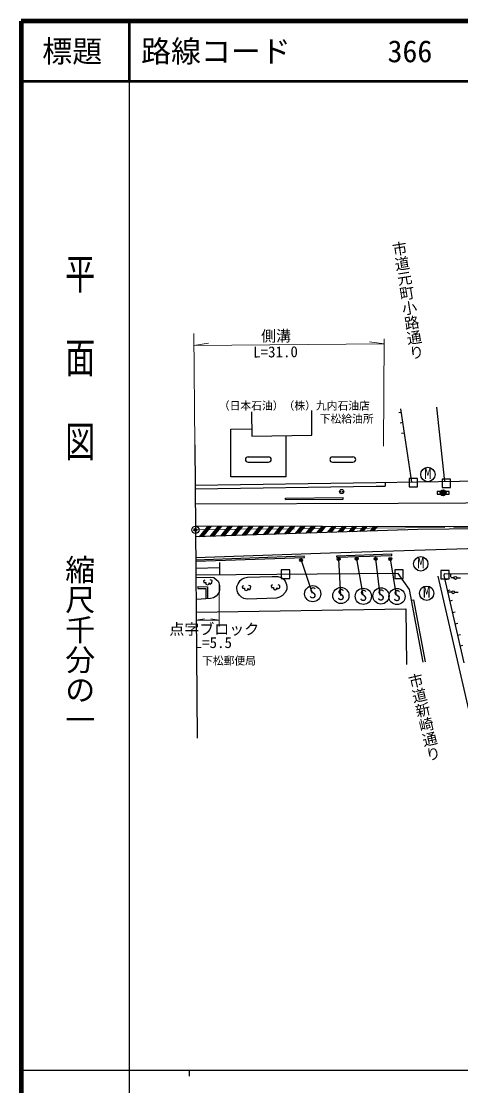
# Model space of a CAD drawing. Units: millimetres at full size, sheet at 1:1000; details may follow other scales. Extents: x 40000 to 680000, y 20000 to 380000.
# Drawn here: x 40000 to 113360, y 202409 to 380000 of the extents above; entities that cross this region are included whole.
import ezdxf
from ezdxf.enums import TextEntityAlignment as Align

# ---------------------------------------------------------------- set-up
doc = ezdxf.new("R2010")
doc.units = ezdxf.units.MM
doc.header["$LTSCALE"] = 1000
doc.header["$PDMODE"] = 32
doc.header["$PDSIZE"] = 500
doc.linetypes.add('CHAIN', pattern=[18.5, 12, -1.5, 3.5, -1.5])
for name, color, linetype, lineweight in [('M-BGD', 7, 'Continuous', 25), ('M-BGD-EXST', 7, 'Continuous', 25), ('M-BMK', 2, 'CHAIN', 13), ('M-BMK-OTRS', 5, 'Continuous', 25), ('M-BMK-ROW', 30, 'Continuous', 25), ('M-BMK-SRVR', 3, 'Continuous', 25), ('M-STR-HTXT', 7, 'Continuous', 13), ('M-STR-STRC', 7, 'Continuous', 25), ('M-TTL', 2, 'Continuous', 140), ('M-TTL-BAND', 7, 'Continuous', 25), ('M-TTL-LINE', 7, 'Continuous', 50)]:
    doc.layers.add(name, color=color, linetype=linetype, lineweight=lineweight)
for name, color, linetype in [('M-BMK-HTXT', 7, 'Continuous'), ('M-OTRS', 6, 'Continuous'), ('M-TTL-TXT', 7, 'Continuous')]:
    doc.layers.add(name, color=color, linetype=linetype)
doc.styles.add('@ＭＳ ゴシック', font='')
doc.styles.add('ＭＳ ゴシック', font='')
doc.styles.get('@ＭＳ ゴシック').set_extended_font_data('@MS Gothic')
doc.styles.get('ＭＳ ゴシック').set_extended_font_data('MS Gothic')

msp = doc.modelspace()

# ---------------------------------------------------------------- hatches: boundary and pattern name
at = {"layer": 'M-BGD'}
msp.add_hatch(color=256, dxfattribs=at).paths.add_polyline_path([(110921, 301326, 0.41421), (110421, 301826, 0.41421), (109921, 301326, 1)])
at = {"layer": 'M-BGD-EXST'}
for points in [[(86497, 289986, 1), (86936, 290225, 0.41421), (86597, 290325, 0.41421)], [(92755, 290146, 1), (93194, 290386, 0.41421), (92855, 290486, 0.41421)], [(95764, 290205, 1), (96204, 290444, 0.41421), (95864, 290544, 0.41421)], [(98931, 290213, 1), (99371, 290452, 0.41421), (99031, 290552, 0.41421)], [(101369, 290167, 1), (101808, 290406, 0.41421), (101469, 290506, 0.41421)]]:
    msp.add_hatch(color=256, dxfattribs=at).paths.add_polyline_path(points)
at = {"layer": 'M-STR-STRC'}
for points in [[(71718, 295790), (71140, 295791), (69677, 293979), (70272, 293999)], [(73451, 295787), (72873, 295788), (71461, 294039), (72056, 294060)], [(75184, 295784), (74606, 295785), (73245, 294100), (73840, 294120)], [(76917, 295782), (76340, 295783), (75029, 294160), (75624, 294180)], [(78651, 295779), (78073, 295780), (76813, 294220), (77408, 294241)], [(80384, 295777), (79806, 295777), (78597, 294281), (79192, 294301)], [(82117, 295774), (81539, 295775), (80381, 294341), (80976, 294361)], [(83850, 295771), (83273, 295772), (82165, 294401), (82760, 294422)], [(85584, 295769), (85006, 295770), (83950, 294462), (84544, 294482)], [(87317, 295766), (86739, 295767), (85734, 294522), (86328, 294542)], [(89050, 295763), (88472, 295764), (87518, 294582), (88112, 294603)], [(90783, 295761), (90206, 295762), (89302, 294643), (89897, 294663)], [(92516, 295758), (91939, 295759), (91086, 294703), (91681, 294723)], [(94250, 295756), (93672, 295756), (92870, 294763), (93465, 294784)], [(95983, 295753), (95405, 295754), (94654, 294824), (95249, 294844)], [(97716, 295750), (97138, 295751), (96438, 294884), (97033, 294904)], [(99449, 295748), (98872, 295749), (98222, 294945), (98817, 294965)]]:
    msp.add_hatch(color=256, dxfattribs=at).paths.add_polyline_path(points)

# ---------------------------------------------------------------- linework, layer by layer
at = {"layer": 'M-BGD'}
for p, q in [((103050, 314717), (103462, 314778)), ((105182, 303128), (103377, 315353)), ((110697, 303225), (109362, 315600)), ((103256, 313033), (103710, 313100)), ((103476, 311288), (103967, 311360)), ((77870, 307340), (81283, 307340)), ((91962, 307340), (95374, 307340)), ((77870, 306440), (81283, 306440)), ((91962, 306440), (95374, 306440)), ((100748, 303051), (100758, 302451)), ((84098, 300459), (93721, 300520)), ((84099, 300209), (84098, 300459)), ((84099, 300209), (93723, 300270)), ((93140, 301539), (93403, 301539)), ((93578, 301539), (93840, 301539)), ((93723, 300270), (93721, 300520)), ((69112, 290168), (87250, 290801)), ((69114, 289918), (87258, 290551)), ((73098, 289693), (73114, 287644)), ((87258, 290551), (87250, 290801)), ((92669, 290832), (101869, 291135)), ((92678, 290582), (92669, 290832)), ((92678, 290582), (101877, 290885)), ((101877, 290885), (101869, 291135)), ((69123, 288743), (73104, 288864)), ((111708, 287339), (111709, 287785)), ((111080, 286876), (110720, 286793)), ((112232, 287139), (111682, 287139)), ((112732, 287139), (113299, 287139)), ((69467, 285671), (69463, 285371)), ((111553, 285069), (111138, 284973)), ((111849, 284749), (111299, 284749)), ((112349, 284749), (112917, 284749)), ((105125, 283404), (105518, 283478)), ((107484, 273133), (105518, 283478)), ((111945, 283349), (111533, 283254)), ((112435, 281408), (111981, 281304)), ((112903, 279513), (112418, 279402)), ((113305, 277635), (112848, 277530)), ((113680, 275839), (113259, 275742))]:
    msp.add_line(p, q, dxfattribs=at)
for points in [[(78409, 314865), (78497, 310804), (88519, 310967), (88495, 315063)], [(84188, 310896), (84188, 303971), (74961, 303971), (74961, 311944), (78471, 312020)], [(69011, 302598), (99227, 303024), (120086, 303389), (120458, 302952)], [(69015, 301998), (99236, 302424), (100758, 302451)], [(109974, 301551), (109421, 301551), (109421, 301101), (109974, 301101)], [(111421, 301326), (111421, 301551), (110867, 301551)], [(110867, 301101), (111421, 301101), (111421, 301326)], [(107091, 273058), (104788, 285173), (102935, 287886), (69132, 287612)], [(220706, 283217), (219322, 283254), (216410, 288182), (190256, 288024), (163496, 287911), (138993, 287762), (110609, 287786), (110556, 287507), (113903, 272939)], [(69135, 287220), (71614, 287280), (72135, 287175), (72616, 286819), (72867, 286569), (72986, 286292), (73085, 285851), (73111, 285222), (73026, 284748), (72821, 284425), (72524, 284102), (72069, 283806), (71601, 283681), (69269, 283536)], [(70652, 286753), (70414, 286617), (70457, 286346), (70813, 286355), (70787, 286092), (71101, 285965), (71381, 286109), (71381, 286287), (71516, 286100), (71830, 286304), (71864, 286693), (71559, 286795)], [(81958, 285952), (81721, 285816), (81763, 285545), (82119, 285554), (82094, 285291), (82408, 285164), (82687, 285308), (82687, 285486), (82823, 285299), (83137, 285503), (83171, 285893), (82865, 285994)], [(69463, 285371), (70814, 285352), (70807, 283631)], [(69467, 285671), (71115, 285648), (71107, 283650)], [(77108, 285814), (76871, 285678), (76913, 285407), (77269, 285416), (77244, 285153), (77557, 285026), (77837, 285170), (77837, 285348), (77973, 285161), (78286, 285365), (78320, 285755), (78015, 285856)], [(69182, 281432), (104195, 281979), (104330, 272695)]]:
    msp.add_lwpolyline(points, dxfattribs=at)
for points in [[(104748, 302311), (106148, 302311), (106148, 303711), (104748, 303711)], [(110256, 302224), (111656, 302224), (111656, 303624), (110256, 303624)], [(83409, 287055), (84809, 287055), (84809, 288455), (83409, 288455)], [(102369, 287055), (103769, 287055), (103769, 288455), (102369, 288455)], [(110021, 286953), (111421, 286953), (111421, 288353), (110021, 288353)], [(77787, 287280), (81901, 287381), (82835, 287381), (83408, 287228), (83827, 286924), (84076, 286605), (84301, 286046), (84350, 285619), (84320, 285201), (84079, 284670), (83609, 284173), (83126, 283904), (82594, 283766), (77729, 283592), (77178, 283701), (76789, 283940), (76432, 284253), (76175, 284637), (76018, 284977), (75974, 285413), (76002, 285689), (76181, 286168), (76544, 286685), (76873, 286980), (77337, 287156)]]:
    msp.add_lwpolyline(points, close=True, dxfattribs=at)
for centre, radius in [((93490, 301539), 350), ((110421, 301326), 500), ((112482, 287139), 250), ((112099, 284749), 250)]:
    msp.add_circle(centre, radius, dxfattribs=at)
for centre, start, end in [((77870, 306890), 90, 270), ((81283, 306890), 270, 90), ((91962, 306890), 90, 270), ((95374, 306890), 270, 90)]:
    msp.add_arc(centre, 450, start, end, dxfattribs=at)
at = {"layer": 'M-BGD-EXST'}
for p, q in [((86716, 290105), (88569, 284568)), ((92975, 290266), (93302, 284223)), ((95984, 290324), (96996, 284281)), ((99151, 290332), (99855, 284238)), ((101588, 290287), (102588, 284193))]:
    msp.add_line(p, q, dxfattribs=at)
for centre, radius in [((107874, 304384), 1200), ((86716, 290105), 250), ((92975, 290266), 250), ((95984, 290324), 250), ((99151, 290332), 250), ((101588, 290287), 250), ((106694, 289484), 1200), ((88654, 284491), 1350), ((93359, 284192), 1350), ((97100, 284059), 1350), ((100043, 284126), 1350), ((102720, 284026), 1350), ((107681, 284574), 1200)]:
    msp.add_circle(centre, radius, dxfattribs=at)
at = {"layer": 'M-BMK'}
msp.add_lwpolyline([(269109, 297189), (234241, 296782), (195127, 296348), (169081, 296149), (147773, 295927), (129208, 295726), (104114, 295471), (76482, 295253), (69071, 295157)], dxfattribs=at)
at = {"layer": 'M-BMK-OTRS'}
msp.add_line((68956, 309354), (69353, 260384), dxfattribs=at)
at = {"layer": 'M-BMK-ROW'}
msp.add_line((109525, 287403), (119293, 244893), dxfattribs=at)
at = {"layer": 'M-BMK-SRVR'}
msp.add_circle((69071, 295157), 600, dxfattribs=at)
at = {"layer": 'M-OTRS'}
msp.add_point((69071, 295157), dxfattribs=at)
msp.add_point((69071, 295157), dxfattribs=at)
at = {"layer": 'M-STR-HTXT'}
for p, q in [((68956, 309354), (68805, 327902)), ((100494, 309113), (100560, 327046)), ((68821, 325921), (71249, 326283)), ((100557, 326179), (68821, 325921)), ((100557, 326179), (98123, 326501)), ((73035, 286072), (73035, 279021)), ((69193, 280108), (70562, 280301)), ((69193, 280109), (73035, 280109)), ((73035, 280109), (71666, 280301))]:
    msp.add_line(p, q, dxfattribs=at)
at = {"layer": 'M-STR-STRC'}
for p, q in [((71140, 295791), (69677, 293979)), ((71718, 295790), (70272, 293999)), ((72873, 295788), (71461, 294039)), ((73451, 295787), (72056, 294060)), ((74606, 295785), (73245, 294100)), ((75184, 295784), (73840, 294120)), ((76340, 295783), (75029, 294160)), ((76917, 295782), (75624, 294180)), ((78073, 295780), (76813, 294220)), ((78651, 295779), (77408, 294241)), ((79806, 295777), (78597, 294281)), ((80384, 295777), (79192, 294301)), ((81539, 295775), (80381, 294341)), ((82117, 295774), (80976, 294361)), ((83273, 295772), (82165, 294401)), ((83850, 295771), (82760, 294422)), ((85006, 295770), (83950, 294462)), ((85584, 295769), (84544, 294482)), ((86739, 295767), (85734, 294522)), ((87317, 295766), (86328, 294542)), ((88472, 295764), (87518, 294582)), ((89050, 295763), (88112, 294603)), ((90206, 295762), (89302, 294643)), ((90783, 295761), (89897, 294663)), ((91939, 295759), (91086, 294703)), ((92516, 295758), (91681, 294723)), ((93672, 295756), (92870, 294763)), ((94250, 295756), (93465, 294784)), ((95405, 295754), (94654, 294824)), ((95983, 295753), (95249, 294844)), ((97138, 295751), (96438, 294884)), ((97716, 295750), (97033, 294904)), ((98872, 295749), (98222, 294945)), ((99449, 295748), (98817, 294965))]:
    msp.add_line(p, q, dxfattribs=at)
for points in [[(453345, 300756), (441599, 301596), (430517, 302224), (421167, 302443), (402638, 302146), (377598, 301832), (360828, 301630), (333279, 301411), (311855, 301156), (290894, 300919), (265816, 300639), (240269, 300384), (224969, 300109), (200751, 299980), (159490, 299842), (102897, 299555), (69036, 299422)], [(69066, 295794), (111500, 295729), (151173, 296192), (175353, 296453), (210726, 296758), (234630, 297110), (270002, 297456), (308683, 297904), (365126, 298466), (397196, 298866), (415373, 299258), (424461, 299120), (435989, 298695), (453093, 297742)], [(452862, 294981), (441063, 295841), (426993, 296569), (421977, 296832), (411547, 297642), (398152, 298282), (387531, 298155), (366359, 297937), (345373, 297698), (325915, 297477), (306058, 297288), (276552, 296950), (261950, 296763), (234275, 296409), (215786, 296263), (187930, 296042), (162127, 295811), (121904, 295383), (106184, 295214), (69081, 293959)], [(69109, 290514), (91545, 291288), (117996, 292150), (146569, 292318), (181957, 292581), (213206, 292828), (234235, 293093)]]:
    msp.add_lwpolyline(points, dxfattribs=at)
at = {"layer": 'M-TTL'}
for p, q in [((40000, 380000), (40000, 20000)), ((680000, 380000), (40000, 380000))]:
    msp.add_line(p, q, dxfattribs=at)
at = {"layer": 'M-TTL-BAND'}
for p, q in [((58000, 370000), (58000, 20000)), ((40000, 205000), (579000, 205000)), ((68000, 205000), (68000, 204000))]:
    msp.add_line(p, q, dxfattribs=at)
at = {"layer": 'M-TTL-LINE'}
for p, q in [((58000, 380000), (58000, 370000)), ((40000, 370000), (680000, 370000))]:
    msp.add_line(p, q, dxfattribs=at)

# ---------------------------------------------------------------- texts
at = {"layer": 'M-BGD-EXST', "style": 'ＭＳ ゴシック'}
for p in [(107252, 303105), (106072, 288205), (107059, 283295)]:
    msp.add_text('M', height=1833, dxfattribs=at).set_placement(p, align=Align.BOTTOM_LEFT)
for p in [(87999, 283199), (92704, 282900), (96445, 282767), (99388, 282833), (102064, 282733)]:
    msp.add_text('S', height=1833, rotation=358.508, dxfattribs=at).set_placement(p, align=Align.BOTTOM_LEFT)
at = {"layer": 'M-BMK-HTXT', "style": '@ＭＳ ゴシック'}
for s, rotation, p in [('市道元町小路通り', 279.211, (101505, 343056)), ('市道新崎通り', 283.255, (104149, 270854))]:
    msp.add_text(s, height=1833, rotation=rotation, dxfattribs=at).set_placement(p, align=Align.BOTTOM_LEFT)
at = {"layer": 'M-BMK-HTXT', "style": 'ＭＳ ゴシック'}
for s, p in [('（日本石油）（株）九内石油店', (72978, 314811)), ('下松給油所', (89822, 312619)), ('下松郵便局', (70179, 272260))]:
    msp.add_text(s, height=1320, dxfattribs=at).set_placement(p, align=Align.BOTTOM_LEFT)
at = {"layer": 'M-STR-HTXT', "style": 'ＭＳ ゴシック'}
for s, p in [('側溝', (80042, 326013)), ('L=31.0', (78711, 323350))]:
    msp.add_text(s, height=1833, rotation=0.465, dxfattribs=at).set_placement(p, align=Align.BOTTOM_LEFT)
for s, p in [('点字ブロック', (64718, 277115)), ('L=5.5', (68939, 274883))]:
    msp.add_text(s, height=1833, dxfattribs=at).set_placement(p, align=Align.BOTTOM_LEFT)
at = {"layer": 'M-TTL-BAND', "style": '@ＭＳ ゴシック', "width": 1.4}
msp.add_text('平  面  図', height=3666, rotation=270, dxfattribs=at).set_placement((49777, 306475), align=Align.MIDDLE_RIGHT)
at = {"layer": 'M-TTL-BAND', "style": '@ＭＳ ゴシック'}
msp.add_text('縮尺千分の一', height=3666, rotation=270, dxfattribs=at).set_placement((49777, 261030), align=Align.MIDDLE_RIGHT)
at = {"layer": 'M-TTL-TXT', "style": 'ＭＳ ゴシック'}
msp.add_text('標題', height=3666, dxfattribs=at).set_placement((48500, 375000), align=Align.MIDDLE_CENTER)
for s, p in [('路線コード', (60000, 375000)), ('366', (101142, 375000))]:
    msp.add_text(s, height=3666, dxfattribs=at).set_placement(p, align=Align.MIDDLE_LEFT)

doc.saveas('drawing.dxf')
